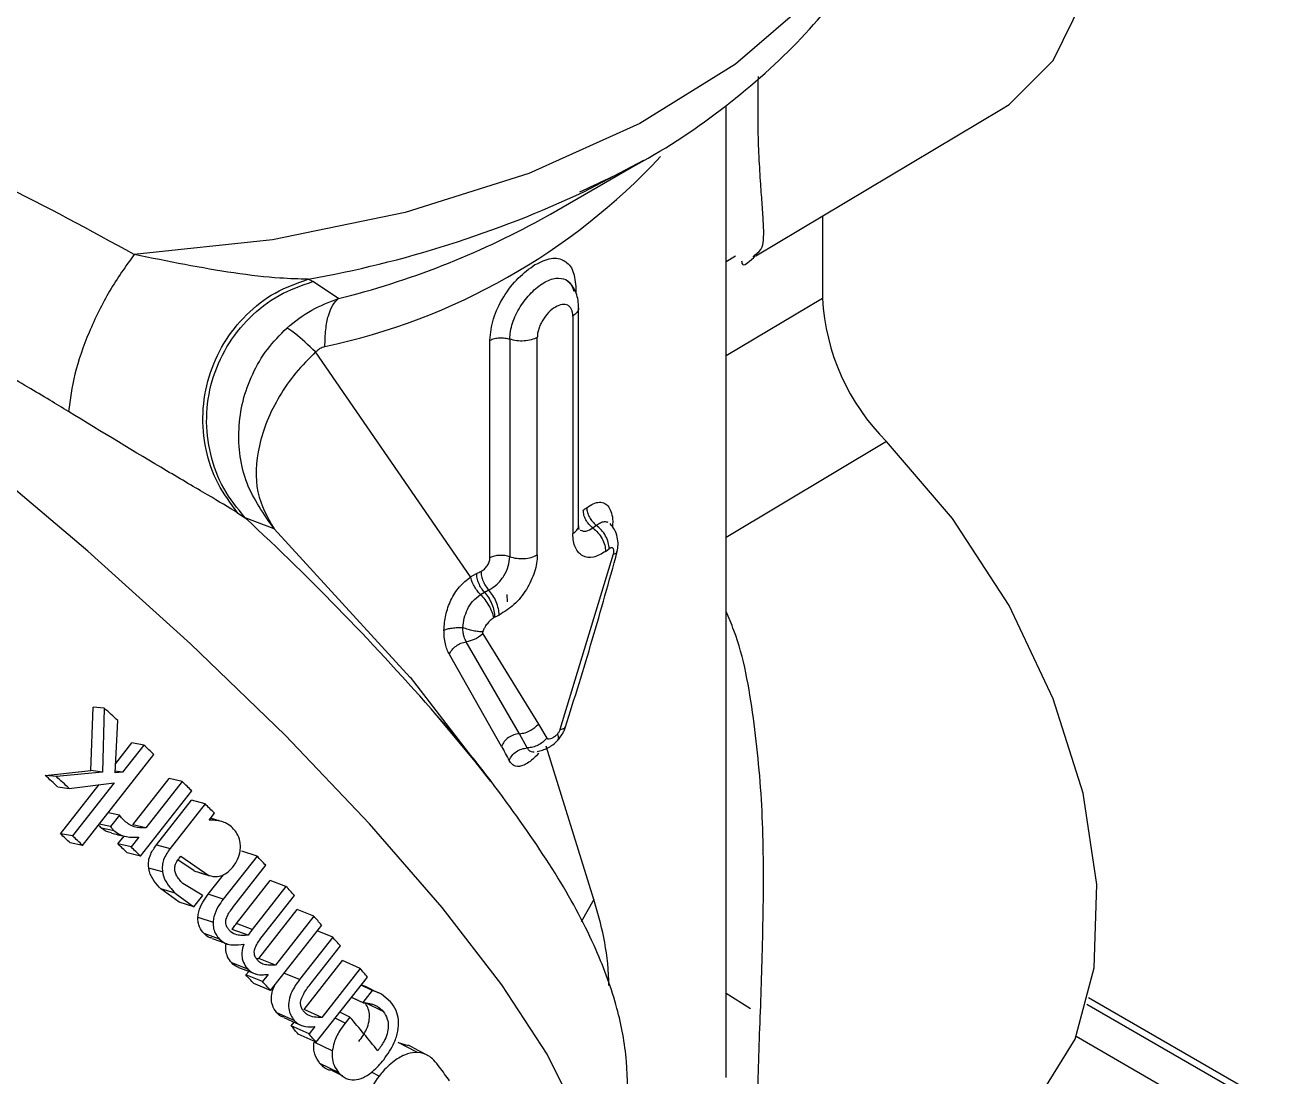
# Model space of a CAD drawing. Extents: x 75 to 2075, y 25 to 1460.
# Drawn here: x 1763.86 to 1795.23, y 644.8 to 671.29 of the extents above; entities that cross this region are included whole.
import ezdxf

# ---------------------------------------------------------------- set-up
doc = ezdxf.new("R2010")
doc.units = 0
doc.header["$LTSCALE"] = 5
doc.linetypes.add('SLD-KATı', pattern=[0])
doc.layers.get('0').update_dxf_attribs({"linetype": 'CONTINUOUS'})

msp = doc.modelspace()

# ---------------------------------------------------------------- linework, layer by layer
at = {"color": 7, "linetype": 'SLD-KATı'}
for p, q in [((1781.525, 666.308), (1781.525, 669.26)), ((1782.277, 665.471), (1788.46, 669.165)), ((1777.098, 666.52), (1779.451, 667.878)), ((1777.944, 667.088), (1779.451, 667.878)), ((1776.862, 666.386), (1777.098, 666.52)), ((1781.525, 644.771), (1781.525, 666.308)), ((1783.956, 666.474), (1783.956, 664.4)), ((1782.208, 665.442), (1782.259, 665.5)), ((1771.117, 664.825), (1770.996, 664.882)), ((1771.762, 664.393), (1771.117, 664.825)), ((1777.81, 658.687), (1777.81, 664.175)), ((1777.664, 663.951), (1777.664, 658.468)), ((1776.078, 663.371), (1776.078, 657.889)), ((1776.769, 657.934), (1776.769, 663.416)), ((1775.577, 657.864), (1775.577, 663.347)), ((1775.09, 657.383), (1771.186, 663.05)), ((1769.23, 658.99), (1769.409, 658.872)), ((1770.14, 658.596), (1769.409, 658.872)), ((1777.349, 653.543), (1778.689, 657.961)), ((1775.09, 657.383), (1775.242, 657.469)), ((1775.335, 656.94), (1775.436, 656.996)), ((1776.003, 656.941), (1776.009, 656.755)), ((1775.694, 656.367), (1775.667, 656.352)), ((1775.397, 655.947), (1776.797, 653.667)), ((1776.318, 653.428), (1774.98, 655.746)), ((1775.869, 653.111), (1774.554, 655.429)), ((1775.6, 652.228), (1773.575, 654.851)), ((1765.522, 652.505), (1765.584, 654.101)), ((1765.862, 654.071), (1765.584, 654.101)), ((1765.862, 654.071), (1765.818, 652.459)), ((1766.138, 652.444), (1766.2, 653.76)), ((1776.797, 653.667), (1777.012, 653.316)), ((1776.518, 653.071), (1776.318, 653.428)), ((1766.149, 652.678), (1766.556, 653.198)), ((1766.86, 653.145), (1766.321, 652.457)), ((1766.86, 653.145), (1766.556, 653.198)), ((1778.195, 649.253), (1776.992, 653.119)), ((1765.314, 650.617), (1767.11, 652.909)), ((1776.753, 652.968), (1776.751, 652.963)), ((1764.377, 652.379), (1765.522, 652.505)), ((1765.818, 652.459), (1764.656, 652.348)), ((1765.818, 652.459), (1765.522, 652.505)), ((1766.321, 652.457), (1766.138, 652.444)), ((1766.321, 652.457), (1766.14, 652.489)), ((1764.656, 652.348), (1764.377, 652.379)), ((1764.688, 652.092), (1764.976, 652.053)), ((1764.76, 650.907), (1765.732, 652.146)), ((1764.976, 652.053), (1766.115, 652.193)), ((1766.115, 652.193), (1765.064, 650.853)), ((1766.582, 651.132), (1767.497, 652.3)), ((1767.827, 652.222), (1766.911, 651.054)), ((1767.827, 652.222), (1767.497, 652.3)), ((1766.777, 650.342), (1768.067, 651.988)), ((1767.175, 650.628), (1768.057, 651.753)), ((1768.401, 651.661), (1767.519, 650.535)), ((1768.401, 651.661), (1768.057, 651.753)), ((1766.019, 651.089), (1765.73, 651.148)), ((1766.244, 651.377), (1765.956, 651.436)), ((1766.244, 651.377), (1766.019, 651.089)), ((1766.257, 651.365), (1766.244, 651.377)), ((1768.5, 651.254), (1768.636, 651.428)), ((1768.779, 651.227), (1768.534, 651.298)), ((1765.064, 650.853), (1764.76, 650.907)), ((1766.111, 650.985), (1765.793, 651.052)), ((1766.207, 650.654), (1766.361, 650.85)), ((1766.729, 650.821), (1766.537, 650.576)), ((1766.911, 651.054), (1766.582, 651.132)), ((1765.314, 650.617), (1765.003, 650.677)), ((1766.537, 650.576), (1766.207, 650.654)), ((1767.175, 650.628), (1767.519, 650.535)), ((1766.777, 650.342), (1766.442, 650.426)), ((1768.129, 649.973), (1767.719, 650.253)), ((1767.746, 650.292), (1767.788, 650.346)), ((1767.788, 650.346), (1768.495, 649.858)), ((1769.709, 650.344), (1768.859, 649.259)), ((1769.709, 650.344), (1769.33, 650.471)), ((1767.329, 649.948), (1766.981, 650.044)), ((1769.182, 649.163), (1769.929, 650.116)), ((1768.329, 649.363), (1767.842, 649.654)), ((1768.48, 649.387), (1768.864, 649.876)), ((1769.191, 648.644), (1770.041, 649.728)), ((1770.439, 649.581), (1769.589, 648.496)), ((1770.439, 649.581), (1770.041, 649.728)), ((1767.75, 649.186), (1767.289, 649.518)), ((1767.649, 649.411), (1767.289, 649.518)), ((1767.649, 649.411), (1768.12, 649.067)), ((1768.12, 649.067), (1768.342, 649.35)), ((1768.342, 649.35), (1768.329, 649.363)), ((1768.859, 649.259), (1768.48, 649.387)), ((1769.903, 648.403), (1770.65, 649.356)), ((1768.12, 649.067), (1767.75, 649.186)), ((1769.756, 647.767), (1770.72, 648.997)), ((1771.137, 648.83), (1770.72, 648.997)), ((1768.221, 648.808), (1768.603, 648.678)), ((1769.589, 648.496), (1769.191, 648.644)), ((1771.137, 648.83), (1770.173, 647.6)), ((1768.765, 648.255), (1768.376, 648.392)), ((1769.483, 648.352), (1769.085, 648.499)), ((1770.048, 646.963), (1771.338, 648.609)), ((1771.615, 648.302), (1771.226, 648.466)), ((1771.615, 648.302), (1770.778, 647.233)), ((1771.073, 647.145), (1771.809, 648.084)), ((1769.69, 647.764), (1769.756, 647.767)), ((1770.173, 647.6), (1769.756, 647.767)), ((1770.898, 646.483), (1771.862, 647.714)), ((1772.309, 647.512), (1771.862, 647.714)), ((1769.478, 647.498), (1769.071, 647.655)), ((1769.43, 647.351), (1769.501, 647.441)), ((1769.623, 647.393), (1769.659, 647.379)), ((1772.309, 647.512), (1771.345, 646.281)), ((1769.847, 647.184), (1769.43, 647.351)), ((1770.048, 646.963), (1769.626, 647.136)), ((1769.989, 647.365), (1769.847, 647.184)), ((1771.201, 645.653), (1772.491, 647.299)), ((1772.613, 646.961), (1772.33, 647.093)), ((1772.386, 646.647), (1772.089, 646.786)), ((1772.093, 646.791), (1772.376, 646.659)), ((1772.613, 646.961), (1772.376, 646.659)), ((1773.073, 646.677), (1772.844, 646.864)), ((1782.14, 646.494), (1781.525, 646.883)), ((1790.657, 646.779), (1897.517, 585.09)), ((1771.345, 646.281), (1770.898, 646.483)), ((1772.376, 646.659), (1772.386, 646.647)), ((1897.397, 584.962), (1790.613, 646.607)), ((1770.646, 646.206), (1770.208, 646.397)), ((1770.572, 646.067), (1770.644, 646.16)), ((1772.05, 646.291), (1771.794, 646.41)), ((1772.05, 646.291), (1771.932, 646.139)), ((1771.019, 645.865), (1770.572, 646.067)), ((1771.201, 645.653), (1770.749, 645.86)), ((1771.162, 646.048), (1771.019, 645.865)), ((1771.606, 645.437), (1771.146, 645.654)), ((1773.266, 645.652), (1773.518, 645.571)), ((1773.755, 645.399), (1773.266, 645.652)), ((1771.759, 644.897), (1771.291, 645.123))]:
    msp.add_line(p, q, dxfattribs=at)
at = {"color": 8, "linetype": 'SLD-KATı'}
for p, q in [((1781.525, 665.332), (1781.765, 665.475)), ((1777.743, 664.641), (1777.743, 664.538)), ((1783.956, 664.4), (1781.525, 662.948)), ((1785.568, 660.794), (1781.525, 658.378)), ((1773.567, 654.844), (1770.14, 658.596)), ((1778.195, 649.253), (1777.874, 648.689)), ((1770.778, 647.233), (1770.388, 647.397)), ((1772.886, 646.433), (1772.446, 646.645)), ((1771.932, 646.139), (1771.676, 646.259)), ((1896.812, 584.334), (1790.343, 645.796)), ((1772.784, 644.802), (1772.59, 644.901))]:
    msp.add_line(p, q, dxfattribs=at)
at = {"color": 7, "linetype": 'SLD-KATı', "flags": 128}
for points in [[(1788.46, 669.165), (1788.651, 669.288), (1789.766, 670.392), (1790.516, 671.936), (1790.866, 673.844), (1790.798, 676.02), (1790.316, 678.358), (1789.443, 680.741), (1788.222, 683.053), (1786.92, 684.921)], [(1788.46, 643.503), (1789.443, 644.321), (1790.316, 645.731), (1790.798, 647.53), (1790.866, 649.631), (1790.516, 651.929), (1789.766, 654.31), (1788.651, 656.658), (1787.229, 658.855), (1785.568, 660.794)], [(1775.6, 652.228), (1775.204, 652.731), (1774.238, 653.891)], [(1768.577, 648.27), (1768.775, 648.199), (1768.973, 648.127)], [(1769.245, 647.542), (1769.452, 647.461), (1769.619, 647.395)], [(1770.383, 646.275), (1770.606, 646.177), (1770.828, 646.078)], [(1774.012, 645.323), (1773.767, 645.451), (1773.522, 645.579)], [(1771.601, 644.944), (1771.839, 644.827), (1771.861, 644.816)]]:
    msp.add_lwpolyline(points, dxfattribs=at)
at = {"color": 8, "linetype": 'SLD-KATı', "flags": 128}
for points in [[(1786.525, 678.224), (1786.517, 677.881), (1786.139, 675.845), (1785.202, 673.871), (1783.731, 672.008), (1781.764, 670.305), (1779.351, 668.804), (1776.554, 667.546), (1773.445, 666.561), (1770.103, 665.875), (1766.615, 665.506)], [(1777.868, 641.122), (1778.104, 641.591), (1778.142, 642.569), (1777.777, 643.83), (1777.017, 645.351), (1775.876, 647.103), (1774.376, 649.052), (1772.546, 651.161), (1770.419, 653.389), (1768.038, 655.695), (1765.448, 658.033), (1762.697, 660.36), (1759.839, 662.631), (1756.928, 664.802), (1754.019, 666.833), (1751.169, 668.684)]]:
    msp.add_lwpolyline(points, dxfattribs=at)
at = {"color": 8, "linetype": 'SLD-KATı'}
for centre, radius, start, end in [((1768.027, 679.037), 16.211, 282.0767, 316.9656), ((1766.103, 692.341), 27.892, 280.1045, 295.1212), ((1766.602, 685.12), 21.359, 283.9792, 298.7089), ((1725.286, 611.261), 64.912, 41.05196, 47.17773)]:
    msp.add_arc(centre, radius, start, end, dxfattribs=at)
at = {"color": 7, "linetype": 'SLD-KATı'}
for centre, radius, start, end in [((1789.42, 664.68), 5.472, 182.9331, 225.2544), ((1770.073, 669.615), 13.156, 306.6494, 307.1186), ((1770.175, 669.359), 13.391, 306.6494, 307.1186), ((1770.31, 669.019), 13.704, 306.6494, 307.1186), ((1767.332, 674.206), 18.512, 295.295, 295.6686), ((1767.384, 674.033), 18.843, 295.295, 295.6686), ((1767.455, 673.802), 19.284, 295.295, 295.6686), ((1695.827, 577.644), 103.664, 47.24476, 47.49896), ((1699.735, 581.835), 97.933, 46.53052, 46.73144), ((1696.382, 578.342), 100.522, 47.19475, 47.43597), ((1694.824, 576.31), 103.239, 47.19475, 47.43597), ((1704.225, 586.522), 91.442, 45.71975, 45.93006), ((1707.155, 589.509), 87.258, 45.20298, 45.41997), ((1699.402, 581.473), 95.356, 46.53052, 46.73144), ((1697.939, 579.543), 97.933, 46.53052, 46.73144), ((1704.28, 586.682), 89.036, 45.71975, 45.93006), ((1702.935, 584.875), 91.442, 45.71975, 45.93006), ((1714.537, 596.807), 76.877, 43.90186, 44.13796), ((1719.086, 601.142), 70.594, 43.07773, 43.32764), ((1723.718, 605.427), 64.283, 42.20222, 42.46824), ((1727.048, 608.426), 59.802, 41.54072, 41.81987), ((1732.102, 612.844), 53.089, 40.4665, 40.7687), ((1723.26, 605.09), 62.591, 42.20222, 42.46824), ((1722.428, 603.781), 64.283, 42.20222, 42.46824), ((1736.339, 616.145), 46.733, 38.8172, 40.1692), ((1731.423, 612.312), 51.691, 40.4665, 40.7687), ((1730.812, 611.198), 53.089, 40.4665, 40.7687), ((1748.548, 625.96), 32.048, 35.7393, 36.5096)]:
    msp.add_arc(centre, radius, start, end, dxfattribs=at)
for points, knots in [([(1777.843, 667.083), (1778.323, 667.304), (1779.669, 667.926), (1781.561, 669.216), (1783.476, 670.912), (1784.971, 672.817), (1785.978, 674.862), (1786.489, 676.67), (1786.473, 677.769), (1786.468, 678.151)], [0, 0, 0, 0, 0.093142, 0.26134, 0.42996, 0.596992, 0.759761, 0.916499, 1, 1, 1, 1]), ([(1766.615, 665.506), (1765.512, 666.109), (1763.302, 667.316), (1759.649, 668.91), (1755.929, 670.439), (1753.642, 671.454), (1752.455, 671.981)], [0, 0, 0, 0, 0.252654, 0.506421, 0.743877, 1, 1, 1, 1]), ([(1764.962, 661.545), (1764.804, 661.642), (1764.467, 661.849), (1763.919, 662.176), (1763.133, 662.634), (1762.408, 663.042), (1761.853, 663.345), (1761.417, 663.581), (1760.768, 663.928), (1759.851, 664.407), (1758.952, 664.865), (1757.141, 665.776), (1754.487, 667.076), (1752.273, 668.19), (1751.219, 668.721)], [0, 0, 0, 0, 0.0366, 0.078235, 0.124944, 0.213249, 0.238042, 0.245566, 0.307802, 0.377871, 0.44136, 0.498195, 0.761296, 1, 1, 1, 1]), ([(1766.615, 665.506), (1766.402, 665.209), (1765.977, 664.614), (1765.457, 663.545), (1765.081, 662.468), (1765.002, 661.853), (1764.962, 661.545)], [0, 0, 0, 0, 0.250011, 0.499979, 0.750051, 1, 1, 1, 1]), ([(1770.996, 664.882), (1770.768, 664.888), (1770.232, 664.901), (1768.762, 665.067), (1767.468, 665.332), (1766.615, 665.506)], [0, 0, 0, 0, 0.200841, 0.473076, 1, 1, 1, 1]), ([(1775.577, 663.347), (1775.595, 663.525), (1775.631, 663.881), (1775.903, 664.444), (1776.282, 664.941), (1776.568, 665.146), (1776.711, 665.249)], [0, 0, 0, 0, 0.252784, 0.503901, 0.752739, 1, 1, 1, 1]), ([(1776.711, 665.249), (1776.85, 665.315), (1777.131, 665.448), (1777.468, 665.378), (1777.699, 665.115), (1777.728, 664.799), (1777.743, 664.641)], [0, 0, 0, 0, 0.247525, 0.49664, 0.748041, 1, 1, 1, 1]), ([(1781.913, 665.349), (1781.919, 665.305), (1781.94, 665.17), (1782.13, 665.344), (1782.26, 665.462)], [0, 0, 0, 0, 0.321473, 1, 1, 1, 1]), ([(1769.23, 658.99), (1769.049, 659.23), (1768.686, 659.709), (1768.39, 660.586), (1768.312, 661.51), (1768.465, 662.431), (1768.842, 663.286), (1769.421, 664.007), (1770.146, 664.58), (1770.713, 664.781), (1770.996, 664.882)], [0, 0, 0, 0, 0.124907, 0.249749, 0.374853, 0.500135, 0.625021, 0.749977, 0.875055, 1, 1, 1, 1]), ([(1769.409, 658.872), (1769.216, 659.11), (1768.829, 659.586), (1768.509, 660.467), (1768.399, 661.396), (1768.542, 662.33), (1768.919, 663.198), (1769.499, 663.939), (1770.244, 664.52), (1770.826, 664.723), (1771.117, 664.825)], [0, 0, 0, 0, 0.12494, 0.25002, 0.37497, 0.499847, 0.625143, 0.750255, 0.875095, 1, 1, 1, 1]), ([(1777.489, 664.872), (1777.556, 664.82), (1777.644, 664.753), (1777.678, 664.617), (1777.686, 664.584)], [0, 0, 0, 0, 0.757875, 1, 1, 1, 1]), ([(1777.81, 664.16), (1777.807, 664.223), (1777.803, 664.353), (1777.752, 664.534), (1777.67, 664.701), (1777.589, 664.788), (1777.549, 664.831)], [0, 0, 0, 0, 0.23687, 0.484436, 0.738907, 1, 1, 1, 1]), ([(1770.458, 663.652), (1770.661, 663.814), (1771.056, 664.13), (1771.531, 664.307), (1771.762, 664.393)], [0, 0, 0, 0, 0.5135773, 1, 1, 1, 1]), ([(1777.664, 663.951), (1777.662, 663.983), (1777.659, 664.047), (1777.632, 664.125), (1777.592, 664.187), (1777.519, 664.242), (1777.397, 664.258), (1777.225, 664.192), (1777.05, 664.051), (1776.923, 663.886), (1776.845, 663.741), (1776.802, 663.629), (1776.774, 663.518), (1776.771, 663.45), (1776.769, 663.416)], [0, 0, 0, 0, 0.061698, 0.123524, 0.185499, 0.247904, 0.373269, 0.499984, 0.626521, 0.752068, 0.814625, 0.876617, 0.938253, 1, 1, 1, 1]), ([(1770.14, 658.596), (1769.879, 658.963), (1769.354, 659.705), (1769.202, 660.887), (1769.335, 661.82), (1769.582, 662.5), (1769.949, 663.133), (1770.288, 663.479), (1770.458, 663.652)], [0, 0, 0, 0, 0.242541, 0.489292, 0.615472, 0.743109, 0.87154, 1, 1, 1, 1]), ([(1771.186, 663.05), (1771, 663.223), (1770.668, 663.531), (1770.522, 663.615), (1770.458, 663.652)], [0, 0, 0, 0, 0.559445, 1, 1, 1, 1]), ([(1771.419, 663.184), (1771.375, 663.17), (1771.29, 663.142), (1771.221, 663.081), (1771.186, 663.05)], [0, 0, 0, 0, 0.507138, 1, 1, 1, 1]), ([(1771.186, 663.05), (1771.015, 662.879), (1770.671, 662.536), (1770.261, 661.939), (1769.945, 661.315), (1769.688, 660.486), (1769.636, 659.472), (1769.973, 658.886), (1770.14, 658.596)], [0, 0, 0, 0, 0.128443, 0.256864, 0.384498, 0.510679, 0.757441, 1, 1, 1, 1]), ([(1769.23, 658.99), (1768.988, 659.136), (1768.485, 659.438), (1767.054, 660.273), (1765.807, 661.031), (1764.962, 661.545)], [0, 0, 0, 0, 0.229609, 0.477844, 1, 1, 1, 1]), ([(1777.824, 658.578), (1777.823, 658.576), (1777.82, 658.572), (1777.814, 658.637), (1777.81, 658.678)], [0, 0, 0, 0, 0.384927, 1, 1, 1, 1]), ([(1778.784, 658.017), (1778.793, 658.074), (1778.812, 658.193), (1778.789, 658.393), (1778.725, 658.583), (1778.644, 658.676), (1778.604, 658.724)], [0, 0, 0, 0, 0.223945, 0.469126, 0.730267, 1, 1, 1, 1]), ([(1778.491, 658.024), (1778.387, 657.963), (1778.179, 657.841), (1777.901, 657.885), (1777.742, 658.062), (1777.673, 658.274), (1777.667, 658.404), (1777.664, 658.468)], [0, 0, 0, 0, 0.253389, 0.504637, 0.75273, 0.876369, 1, 1, 1, 1]), ([(1778.689, 657.961), (1778.692, 657.976), (1778.699, 658.005), (1778.7, 658.045), (1778.694, 658.078), (1778.681, 658.102), (1778.662, 658.115), (1778.637, 658.118), (1778.61, 658.111), (1778.59, 658.098), (1778.581, 658.092)], [0, 0, 0, 0, 0.123541, 0.247418, 0.370622, 0.494291, 0.61844, 0.744717, 0.871871, 1, 1, 1, 1]), ([(1775.351, 657.52), (1775.38, 657.538), (1775.438, 657.572), (1775.5, 657.647), (1775.539, 657.712), (1775.561, 657.764), (1775.574, 657.816), (1775.576, 657.848), (1775.577, 657.864)], [0, 0, 0, 0, 0.2486612, 0.4951731, 0.624069, 0.7475196, 0.8710047, 1, 1, 1, 1]), ([(1775.547, 657.049), (1775.618, 657.093), (1775.76, 657.179), (1775.935, 657.401), (1776.055, 657.653), (1776.07, 657.811), (1776.078, 657.889)], [0, 0, 0, 0, 0.253721, 0.505276, 0.753766, 1, 1, 1, 1]), ([(1776.769, 657.934), (1776.765, 657.865), (1776.758, 657.728), (1776.684, 657.43), (1776.51, 657.054), (1776.192, 656.654), (1775.936, 656.499), (1775.808, 656.421)], [0, 0, 0, 0, 0.123552, 0.247111, 0.495279, 0.746565, 1, 1, 1, 1]), ([(1777.479, 653.599), (1777.708, 654.33), (1778.165, 655.792), (1778.578, 657.275), (1778.784, 658.017)], [0, 0, 0, 0, 0.499978, 1, 1, 1, 1]), ([(1774.419, 656.043), (1774.429, 656.169), (1774.449, 656.427), (1774.584, 656.803), (1774.794, 657.144), (1774.991, 657.304), (1775.09, 657.383)], [0, 0, 0, 0, 0.2418392, 0.4915036, 0.7463391, 1, 1, 1, 1]), ([(1775.335, 656.94), (1775.306, 656.972), (1775.249, 657.036), (1775.174, 657.154), (1775.116, 657.276), (1775.098, 657.347), (1775.09, 657.383)], [0, 0, 0, 0, 0.250075, 0.5, 0.749925, 1, 1, 1, 1]), ([(1774.894, 656.102), (1774.902, 656.183), (1774.919, 656.34), (1775.007, 656.568), (1775.138, 656.785), (1775.267, 656.886), (1775.335, 656.94)], [0, 0, 0, 0, 0.250432, 0.47919, 0.724155, 1, 1, 1, 1]), ([(1775.335, 656.94), (1775.374, 656.898), (1775.452, 656.813), (1775.553, 656.656), (1775.631, 656.495), (1775.655, 656.399), (1775.667, 656.352)], [0, 0, 0, 0, 0.250212, 0.500058, 0.750026, 1, 1, 1, 1]), ([(1775.667, 656.352), (1775.638, 656.33), (1775.579, 656.287), (1775.502, 656.195), (1775.435, 656.097), (1775.407, 656.028), (1775.393, 655.995)], [0, 0, 0, 0, 0.242837, 0.503126, 0.762319, 1, 1, 1, 1]), ([(1774.419, 656.043), (1774.447, 656.053), (1774.502, 656.074), (1774.623, 656.095), (1774.758, 656.106), (1774.848, 656.103), (1774.894, 656.101)], [0, 0, 0, 0, 0.250155, 0.5003, 0.749797, 1, 1, 1, 1]), ([(1774.554, 655.429), (1774.535, 655.468), (1774.495, 655.545), (1774.451, 655.693), (1774.422, 655.859), (1774.42, 655.981), (1774.419, 656.043)], [0, 0, 0, 0, 0.244258, 0.492024, 0.743666, 1, 1, 1, 1]), ([(1775.393, 655.995), (1775.357, 655.996), (1775.285, 655.998), (1775.158, 656.02), (1775.024, 656.053), (1774.937, 656.085), (1774.894, 656.102)], [0, 0, 0, 0, 0.249887, 0.5, 0.750113, 1, 1, 1, 1]), ([(1774.98, 655.746), (1774.961, 655.786), (1774.929, 655.85), (1774.9, 655.975), (1774.896, 656.057), (1774.894, 656.102)], [0, 0, 0, 0, 0.412545, 0.679302, 1, 1, 1, 1]), ([(1775.397, 655.947), (1775.326, 655.891), (1775.199, 655.792), (1775.047, 655.76), (1774.98, 655.746)], [0, 0, 0, 0, 0.559196, 1, 1, 1, 1]), ([(1775.393, 655.995), (1775.392, 655.991), (1775.389, 655.982), (1775.389, 655.964), (1775.393, 655.954), (1775.397, 655.947)], [0, 0, 0, 0, 0.237466, 0.47525, 1, 1, 1, 1]), ([(1774.554, 655.429), (1774.574, 655.468), (1774.613, 655.545), (1774.718, 655.644), (1774.845, 655.717), (1774.935, 655.737), (1774.98, 655.746)], [0, 0, 0, 0, 0.250251, 0.500072, 0.750035, 1, 1, 1, 1]), ([(1777.846, 641.104), (1777.857, 641.114), (1778.238, 641.482), (1778.681, 642.461), (1779.051, 643.853), (1779.051, 645.237), (1778.788, 646.611), (1778.231, 648.12), (1777.334, 649.803), (1776, 651.734), (1774.92, 653.14), (1774.202, 653.932), (1774.156, 653.983)], [0, 0, 0, 0, 0.002656, 0.098426, 0.189518, 0.282057, 0.383831, 0.505527, 0.660874, 0.821041, 0.988563, 1, 1, 1, 1]), ([(1776.318, 653.428), (1776.368, 653.435), (1776.466, 653.449), (1776.639, 653.523), (1776.737, 653.613), (1776.797, 653.667)], [0, 0, 0, 0, 0.2804376, 0.5611906, 1, 1, 1, 1]), ([(1776.318, 653.428), (1776.271, 653.421), (1776.175, 653.407), (1776.04, 653.335), (1775.929, 653.234), (1775.889, 653.152), (1775.869, 653.111)], [0, 0, 0, 0, 0.249965, 0.499893, 0.749689, 1, 1, 1, 1]), ([(1777.012, 653.316), (1777.014, 653.313), (1777.019, 653.307), (1777.037, 653.3), (1777.074, 653.3), (1777.133, 653.316), (1777.206, 653.355), (1777.253, 653.4), (1777.276, 653.421)], [0, 0, 0, 0, 0.044763, 0.098472, 0.239546, 0.480618, 0.743468, 1, 1, 1, 1]), ([(1777.276, 653.421), (1777.291, 653.44), (1777.322, 653.476), (1777.34, 653.521), (1777.349, 653.543)], [0, 0, 0, 0, 0.506531, 1, 1, 1, 1]), ([(1777.279, 653.257), (1777.32, 653.308), (1777.383, 653.383), (1777.445, 653.505), (1777.468, 653.567), (1777.479, 653.599)], [0, 0, 0, 0, 0.494306, 0.746001, 1, 1, 1, 1]), ([(1778.806, 631.338), (1778.461, 631.482), (1777.499, 631.882), (1775.648, 632.686), (1773.192, 633.79), (1770.44, 635.065), (1767.441, 636.491), (1764.245, 638.043), (1760.904, 639.7), (1757.466, 641.436), (1753.982, 643.227), (1750.502, 645.047), (1747.076, 646.87), (1743.751, 648.67), (1740.581, 650.42), (1737.966, 651.89), (1736.475, 652.747), (1735.904, 653.076)], [0, 0, 0, 0, 0.03721, 0.103752, 0.171874, 0.241416, 0.311853, 0.382864, 0.454244, 0.525859, 0.59761, 0.669423, 0.741226, 0.812941, 0.884493, 0.955785, 1, 1, 1, 1]), ([(1776.068, 652.756), (1776.036, 652.815), (1775.972, 652.934), (1775.906, 653.051), (1775.874, 653.11)], [0, 0, 0, 0, 0.500241, 1, 1, 1, 1]), ([(1776.063, 652.756), (1776.083, 652.798), (1776.124, 652.88), (1776.237, 652.982), (1776.373, 653.053), (1776.47, 653.065), (1776.518, 653.071)], [0, 0, 0, 0, 0.250301, 0.500087, 0.750044, 1, 1, 1, 1]), ([(1777.012, 653.316), (1776.979, 653.282), (1776.913, 653.215), (1776.789, 653.139), (1776.655, 653.086), (1776.564, 653.076), (1776.518, 653.071)], [0, 0, 0, 0, 0.24999, 0.499977, 0.749918, 1, 1, 1, 1]), ([(1776.77, 652.981), (1776.814, 652.992), (1776.902, 653.013), (1777.037, 653.072), (1777.167, 653.151), (1777.241, 653.221), (1777.279, 653.257)], [0, 0, 0, 0, 0.2410776, 0.4808672, 0.7343803, 1, 1, 1, 1]), ([(1766.38, 651.226), (1766.366, 651.239), (1766.337, 651.268), (1766.293, 651.311), (1766.269, 651.347), (1766.257, 651.365)], [0, 0, 0, 0, 0.319544, 0.65772, 1, 1, 1, 1]), ([(1766.911, 651.054), (1766.811, 651.056), (1766.665, 651.058), (1766.488, 651.136), (1766.416, 651.195), (1766.38, 651.226)], [0, 0, 0, 0, 0.524931, 0.757629, 1, 1, 1, 1]), ([(1768.779, 651.227), (1768.752, 651.233), (1768.698, 651.245), (1768.604, 651.248), (1768.538, 651.252), (1768.5, 651.254)], [0, 0, 0, 0, 0.29475, 0.589196, 1, 1, 1, 1]), ([(1768.823, 651.215), (1768.765, 651.232), (1768.669, 651.26), (1768.573, 651.288), (1768.535, 651.299)], [0, 0, 0, 0, 0.60184, 1, 1, 1, 1]), ([(1769.119, 651.028), (1769.082, 651.064), (1769.02, 651.125), (1768.904, 651.192), (1768.825, 651.214), (1768.779, 651.227)], [0, 0, 0, 0, 0.381618, 0.636349, 1, 1, 1, 1]), ([(1765.793, 651.052), (1765.781, 651.064), (1765.758, 651.086), (1765.733, 651.113), (1765.722, 651.129), (1765.718, 651.133)], [0, 0, 0, 0, 0.477379, 0.850394, 1, 1, 1, 1]), ([(1766.044, 650.933), (1766.001, 650.94), (1765.909, 650.957), (1765.834, 651.019), (1765.793, 651.052)], [0, 0, 0, 0, 0.459644, 1, 1, 1, 1]), ([(1766.019, 651.089), (1766.029, 651.074), (1766.048, 651.048), (1766.08, 651.015), (1766.101, 650.995), (1766.111, 650.985)], [0, 0, 0, 0, 0.379473, 0.689286, 1, 1, 1, 1]), ([(1766.041, 650.922), (1766.096, 650.91), (1766.205, 650.885), (1766.315, 650.861), (1766.37, 650.848)], [0, 0, 0, 0, 0.5, 1, 1, 1, 1]), ([(1766.111, 650.985), (1766.167, 650.944), (1766.303, 650.845), (1766.525, 650.819), (1766.675, 650.821), (1766.729, 650.821)], [0, 0, 0, 0, 0.308072, 0.750894, 1, 1, 1, 1]), ([(1769.294, 650.589), (1769.291, 650.633), (1769.283, 650.751), (1769.223, 650.907), (1769.149, 650.993), (1769.119, 651.028)], [0, 0, 0, 0, 0.261468, 0.700737, 1, 1, 1, 1]), ([(1766.981, 650.044), (1766.977, 650.104), (1766.969, 650.223), (1767.036, 650.431), (1767.122, 650.554), (1767.175, 650.628)], [0, 0, 0, 0, 0.282925, 0.565341, 1, 1, 1, 1]), ([(1767.519, 650.535), (1767.457, 650.446), (1767.367, 650.315), (1767.316, 650.103), (1767.324, 650.001), (1767.329, 649.948)], [0, 0, 0, 0, 0.513589, 0.746672, 1, 1, 1, 1]), ([(1769.117, 650.091), (1769.144, 650.13), (1769.216, 650.231), (1769.281, 650.405), (1769.291, 650.536), (1769.294, 650.589)], [0, 0, 0, 0, 0.264133, 0.703978, 1, 1, 1, 1]), ([(1767.645, 649.95), (1767.641, 649.982), (1767.632, 650.047), (1767.659, 650.16), (1767.705, 650.239), (1767.74, 650.284), (1767.746, 650.292)], [0, 0, 0, 0, 0.267273, 0.534224, 0.911342, 1, 1, 1, 1]), ([(1767.289, 649.518), (1767.23, 649.58), (1767.112, 649.705), (1767.009, 649.892), (1766.986, 650.015), (1766.981, 650.044)], [0, 0, 0, 0, 0.4293607, 0.8636239, 1, 1, 1, 1]), ([(1767.329, 649.948), (1767.342, 649.892), (1767.375, 649.748), (1767.497, 649.571), (1767.601, 649.461), (1767.649, 649.411)], [0, 0, 0, 0, 0.2539601, 0.661695, 1, 1, 1, 1]), ([(1767.842, 649.654), (1767.81, 649.69), (1767.754, 649.749), (1767.681, 649.844), (1767.657, 649.914), (1767.645, 649.95)], [0, 0, 0, 0, 0.411568, 0.699698, 1, 1, 1, 1]), ([(1768.119, 649.976), (1768.181, 649.957), (1768.306, 649.918), (1768.432, 649.878), (1768.494, 649.859)], [0, 0, 0, 0, 0.5, 1, 1, 1, 1]), ([(1768.273, 649.928), (1768.288, 649.923), (1768.366, 649.899), (1768.443, 649.875), (1768.506, 649.855)], [0, 0, 0, 0, 0.195725, 1, 1, 1, 1]), ([(1768.495, 649.858), (1768.567, 649.841), (1768.691, 649.812), (1768.876, 649.87), (1769.012, 649.968), (1769.085, 650.053), (1769.117, 650.091)], [0, 0, 0, 0, 0.3262919, 0.5659745, 0.8046556, 1, 1, 1, 1]), ([(1768.221, 648.808), (1768.227, 648.854), (1768.244, 648.986), (1768.334, 649.189), (1768.433, 649.322), (1768.48, 649.387)], [0, 0, 0, 0, 0.214713, 0.6218234, 1, 1, 1, 1]), ([(1768.859, 649.259), (1768.816, 649.2), (1768.717, 649.067), (1768.625, 648.864), (1768.608, 648.724), (1768.603, 648.678)], [0, 0, 0, 0, 0.3461138, 0.7832757, 1, 1, 1, 1]), ([(1768.936, 648.764), (1768.951, 648.804), (1768.982, 648.886), (1769.072, 649.015), (1769.14, 649.106), (1769.182, 649.163)], [0, 0, 0, 0, 0.266283, 0.546015, 1, 1, 1, 1]), ([(1768.376, 648.392), (1768.333, 648.445), (1768.267, 648.526), (1768.22, 648.676), (1768.221, 648.763), (1768.221, 648.808)], [0, 0, 0, 0, 0.468953, 0.724369, 1, 1, 1, 1]), ([(1768.603, 648.678), (1768.604, 648.622), (1768.606, 648.512), (1768.67, 648.367), (1768.733, 648.293), (1768.765, 648.255)], [0, 0, 0, 0, 0.328909, 0.657831, 1, 1, 1, 1]), ([(1769.026, 648.46), (1769.007, 648.481), (1768.968, 648.525), (1768.929, 648.603), (1768.919, 648.688), (1768.93, 648.739), (1768.936, 648.764)], [0, 0, 0, 0, 0.28188, 0.565847, 0.791615, 1, 1, 1, 1]), ([(1769.085, 648.499), (1769.096, 648.515), (1769.119, 648.548), (1769.154, 648.596), (1769.179, 648.628), (1769.191, 648.644)], [0, 0, 0, 0, 0.328822, 0.66427, 1, 1, 1, 1]), ([(1768.579, 648.279), (1768.562, 648.281), (1768.483, 648.29), (1768.422, 648.348), (1768.376, 648.392)], [0, 0, 0, 0, 0.225793, 1, 1, 1, 1]), ([(1769.483, 648.352), (1769.433, 648.348), (1769.338, 648.342), (1769.191, 648.361), (1769.085, 648.403), (1769.035, 648.451), (1769.026, 648.46)], [0, 0, 0, 0, 0.306953, 0.580757, 0.926953, 1, 1, 1, 1]), ([(1769.589, 648.496), (1769.577, 648.481), (1769.553, 648.45), (1769.518, 648.401), (1769.495, 648.368), (1769.483, 648.352)], [0, 0, 0, 0, 0.3288111, 0.6643053, 1, 1, 1, 1]), ([(1769.655, 648.005), (1769.67, 648.045), (1769.702, 648.126), (1769.792, 648.256), (1769.861, 648.347), (1769.903, 648.403)], [0, 0, 0, 0, 0.266283, 0.546015, 1, 1, 1, 1]), ([(1768.765, 648.255), (1768.813, 648.213), (1768.911, 648.131), (1769.127, 648.095), (1769.283, 648.117), (1769.376, 648.13)], [0, 0, 0, 0, 0.287336, 0.574294, 1, 1, 1, 1]), ([(1769.071, 647.655), (1769.033, 647.704), (1768.965, 647.791), (1768.92, 647.963), (1768.921, 648.085), (1768.938, 648.145), (1768.939, 648.148)], [0, 0, 0, 0, 0.37458, 0.678651, 0.984721, 1, 1, 1, 1]), ([(1769.376, 648.13), (1769.355, 648.059), (1769.316, 647.933), (1769.334, 647.738), (1769.395, 647.597), (1769.456, 647.524), (1769.478, 647.498)], [0, 0, 0, 0, 0.298936, 0.532818, 0.826804, 1, 1, 1, 1]), ([(1769.738, 647.704), (1769.719, 647.725), (1769.682, 647.768), (1769.646, 647.845), (1769.637, 647.929), (1769.649, 647.981), (1769.655, 648.005)], [0, 0, 0, 0, 0.28188, 0.565847, 0.791615, 1, 1, 1, 1]), ([(1770.173, 647.6), (1770.123, 647.597), (1770.028, 647.591), (1769.89, 647.61), (1769.792, 647.651), (1769.748, 647.693), (1769.738, 647.704)], [0, 0, 0, 0, 0.317384, 0.6112286, 0.9075497, 1, 1, 1, 1]), ([(1769.247, 647.548), (1769.235, 647.55), (1769.166, 647.56), (1769.114, 647.612), (1769.071, 647.655)], [0, 0, 0, 0, 0.17815, 1, 1, 1, 1]), ([(1769.478, 647.498), (1769.524, 647.458), (1769.624, 647.371), (1769.811, 647.348), (1769.936, 647.36), (1769.989, 647.365)], [0, 0, 0, 0, 0.32106, 0.713644, 1, 1, 1, 1]), ([(1770.208, 646.397), (1770.164, 646.459), (1770.089, 646.563), (1770.066, 646.771), (1770.09, 646.954), (1770.143, 647.064), (1770.168, 647.116)], [0, 0, 0, 0, 0.337633, 0.566278, 0.794553, 1, 1, 1, 1]), ([(1770.778, 647.233), (1770.707, 647.134), (1770.594, 646.976), (1770.508, 646.715), (1770.499, 646.507), (1770.551, 646.33), (1770.615, 646.247), (1770.646, 646.206)], [0, 0, 0, 0, 0.304592, 0.48682, 0.670173, 0.835235, 1, 1, 1, 1]), ([(1770.822, 646.736), (1770.841, 646.784), (1770.882, 646.884), (1770.976, 647.016), (1771.041, 647.102), (1771.073, 647.145)], [0, 0, 0, 0, 0.321445, 0.6593135, 1, 1, 1, 1]), ([(1772.768, 646.901), (1772.692, 646.937), (1772.549, 647.004), (1772.405, 647.072), (1772.338, 647.104)], [0, 0, 0, 0, 0.530907, 1, 1, 1, 1]), ([(1772.844, 646.864), (1772.822, 646.875), (1772.779, 646.898), (1772.701, 646.928), (1772.645, 646.949), (1772.613, 646.961)], [0, 0, 0, 0, 0.293224, 0.586331, 1, 1, 1, 1]), ([(1770.902, 646.412), (1770.884, 646.435), (1770.846, 646.481), (1770.81, 646.566), (1770.803, 646.656), (1770.816, 646.711), (1770.822, 646.736)], [0, 0, 0, 0, 0.285686, 0.573398, 0.811101, 1, 1, 1, 1]), ([(1772.276, 645.675), (1772.347, 645.776), (1772.459, 645.932), (1772.54, 646.184), (1772.549, 646.374), (1772.505, 646.538), (1772.448, 646.617), (1772.419, 646.658)], [0, 0, 0, 0, 0.312351, 0.486873, 0.66194, 0.829168, 1, 1, 1, 1]), ([(1772.386, 646.647), (1772.413, 646.647), (1772.467, 646.646), (1772.544, 646.632), (1772.594, 646.62), (1772.619, 646.613)], [0, 0, 0, 0, 0.3366606, 0.6676648, 1, 1, 1, 1]), ([(1772.619, 646.613), (1772.646, 646.603), (1772.699, 646.583), (1772.792, 646.529), (1772.849, 646.471), (1772.886, 646.433)], [0, 0, 0, 0, 0.261651, 0.523127, 1, 1, 1, 1]), ([(1772.886, 646.433), (1772.927, 646.373), (1772.997, 646.271), (1773.024, 646.064), (1772.993, 645.867), (1772.902, 645.648), (1772.807, 645.517), (1772.751, 645.44)], [0, 0, 0, 0, 0.242517, 0.41692, 0.591723, 0.759047, 1, 1, 1, 1]), ([(1772.9, 645.215), (1772.999, 645.355), (1773.157, 645.578), (1773.271, 645.94), (1773.283, 646.221), (1773.217, 646.477), (1773.124, 646.607), (1773.073, 646.677)], [0, 0, 0, 0, 0.289464, 0.461174, 0.633218, 0.801389, 1, 1, 1, 1]), ([(1770.388, 646.289), (1770.359, 646.295), (1770.289, 646.31), (1770.238, 646.365), (1770.208, 646.397)], [0, 0, 0, 0, 0.417115, 1, 1, 1, 1]), ([(1770.646, 646.206), (1770.679, 646.174), (1770.761, 646.094), (1770.941, 646.039), (1771.085, 646.045), (1771.162, 646.048)], [0, 0, 0, 0, 0.240411, 0.596052, 1, 1, 1, 1]), ([(1771.345, 646.281), (1771.281, 646.281), (1771.154, 646.281), (1770.998, 646.322), (1770.927, 646.389), (1770.902, 646.412)], [0, 0, 0, 0, 0.395411, 0.792678, 1, 1, 1, 1]), ([(1771.932, 646.139), (1771.885, 646.077), (1771.772, 645.926), (1771.649, 645.682), (1771.618, 645.505), (1771.606, 645.437)], [0, 0, 0, 0, 0.299834, 0.732182, 1, 1, 1, 1]), ([(1771.291, 645.123), (1771.243, 645.194), (1771.172, 645.299), (1771.134, 645.493), (1771.142, 645.599), (1771.146, 645.654)], [0, 0, 0, 0, 0.504012, 0.74456, 1, 1, 1, 1]), ([(1771.606, 645.437), (1771.603, 645.384), (1771.594, 645.254), (1771.644, 645.06), (1771.719, 644.954), (1771.759, 644.897)], [0, 0, 0, 0, 0.245075, 0.592858, 1, 1, 1, 1]), ([(1771.759, 644.897), (1771.82, 644.837), (1771.933, 644.726), (1772.16, 644.693), (1772.395, 644.757), (1772.655, 644.927), (1772.812, 645.112), (1772.9, 645.215)], [0, 0, 0, 0, 0.210525, 0.38798, 0.565039, 0.757011, 1, 1, 1, 1]), ([(1773.755, 645.399), (1773.671, 645.393), (1773.493, 645.379), (1773.187, 645.215), (1772.947, 645.002), (1772.818, 644.844), (1772.784, 644.802)], [0, 0, 0, 0, 0.2596794, 0.5475917, 0.8807923, 1, 1, 1, 1]), ([(1774.307, 645.027), (1774.26, 645.087), (1774.174, 645.195), (1774.004, 645.35), (1773.85, 645.38), (1773.755, 645.399)], [0, 0, 0, 0, 0.331631, 0.59308, 1, 1, 1, 1]), ([(1771.602, 644.952), (1771.591, 644.951), (1771.504, 644.941), (1771.397, 645.012), (1771.319, 645.094), (1771.291, 645.123)], [0, 0, 0, 0, 0.0924371, 0.6742693, 1, 1, 1, 1]), ([(1772.784, 644.802), (1772.665, 644.631), (1772.465, 644.344), (1772.323, 643.892), (1772.313, 643.662), (1772.309, 643.558)], [0, 0, 0, 0, 0.447842, 0.750807, 1, 1, 1, 1])]:
    msp.add_open_spline(points, degree=3, knots=knots, dxfattribs=at)
at = {"color": 8, "linetype": 'SLD-KATı'}
for points, knots in [([(1782.259, 665.5), (1782.326, 665.55), (1782.481, 665.666), (1782.476, 666.131), (1782.439, 666.72), (1782.395, 667.278), (1782.356, 667.945), (1782.322, 668.799), (1782.332, 669.559), (1782.337, 669.989)], [0, 0, 0, 0, 0.1783874, 0.4089401, 0.5296695, 0.6367835, 0.7516731, 0.8595171, 1, 1, 1, 1]), ([(1776.078, 663.371), (1776.081, 663.436), (1776.088, 663.566), (1776.16, 663.844), (1776.325, 664.193), (1776.611, 664.556), (1776.932, 664.811), (1777.248, 664.941), (1777.409, 664.895), (1777.489, 664.872)], [0, 0, 0, 0, 0.084756, 0.16934, 0.336879, 0.503109, 0.668423, 0.833748, 1, 1, 1, 1]), ([(1777.806, 664.16), (1777.807, 664.155), (1777.814, 664.115), (1777.772, 664.038), (1777.7, 663.98), (1777.664, 663.951)], [0, 0, 0, 0, 0.062412, 0.531206, 1, 1, 1, 1]), ([(1778.013, 659.124), (1778.069, 659.162), (1778.183, 659.238), (1778.339, 659.272), (1778.472, 659.246), (1778.576, 659.15), (1778.644, 658.995), (1778.674, 658.821), (1778.666, 658.691), (1778.663, 658.645)], [0, 0, 0, 0, 0.150498, 0.30116, 0.453145, 0.605557, 0.759135, 0.913042, 1, 1, 1, 1]), ([(1777.664, 658.468), (1777.7, 658.497), (1777.773, 658.555), (1777.815, 658.636), (1777.806, 658.68), (1777.805, 658.689)], [0, 0, 0, 0, 0.447028, 0.894055, 1, 1, 1, 1]), ([(1778.256, 658.682), (1778.292, 658.705), (1778.363, 658.753), (1778.463, 658.782), (1778.519, 658.769), (1778.547, 658.762)], [0, 0, 0, 0, 0.329594, 0.661473, 1, 1, 1, 1]), ([(1777.852, 658.558), (1777.899, 658.542), (1777.994, 658.511), (1778.11, 658.581), (1778.168, 658.616)], [0, 0, 0, 0, 0.497864, 1, 1, 1, 1]), ([(1778.689, 657.961), (1778.723, 657.968), (1778.777, 657.98), (1778.776, 658.009), (1778.775, 658.019)], [0, 0, 0, 0, 0.621142, 1, 1, 1, 1]), ([(1782.418, 641.333), (1782.39, 641.745), (1782.333, 642.564), (1782.313, 644.467), (1782.389, 646.312), (1782.44, 647.868), (1782.473, 649.465), (1782.466, 651.497), (1782.24, 653.826), (1781.945, 655.533), (1781.593, 656.351), (1781.525, 656.508)], [0, 0, 0, 0, 0.136349, 0.270908, 0.406718, 0.472543, 0.545348, 0.685499, 0.826542, 0.966668, 1, 1, 1, 1]), ([(1777.276, 653.421), (1777.289, 653.381), (1777.312, 653.31), (1777.286, 653.276), (1777.274, 653.261)], [0, 0, 0, 0, 0.556267, 1, 1, 1, 1]), ([(1777.349, 653.543), (1777.388, 653.548), (1777.457, 653.556), (1777.468, 653.588), (1777.472, 653.601)], [0, 0, 0, 0, 0.571762, 1, 1, 1, 1]), ([(1776.693, 652.963), (1776.67, 652.964), (1776.631, 652.964), (1776.588, 652.987), (1776.551, 653.018), (1776.531, 653.051), (1776.518, 653.071)], [0, 0, 0, 0, 0.333542, 0.560163, 0.722498, 1, 1, 1, 1]), ([(1776.804, 652.933), (1776.765, 652.894), (1776.627, 652.753), (1776.428, 652.62), (1776.25, 652.586), (1776.133, 652.65), (1776.086, 652.721), (1776.063, 652.756)], [0, 0, 0, 0, 0.119624, 0.425754, 0.718434, 0.860394, 1, 1, 1, 1]), ([(1778.568, 647.086), (1778.568, 647.127), (1778.563, 647.967), (1778.375, 648.626), (1778.195, 649.253)], [0, 0, 0, 0, 0.04897, 1, 1, 1, 1])]:
    msp.add_open_spline(points, degree=3, knots=knots, dxfattribs=at)
at = {"color": 7, "linetype": 'SLD-KATı'}
for points in [[(1771.419, 663.184), (1771.423, 663.331), (1771.432, 663.626), (1771.502, 663.975), (1771.608, 664.248), (1771.711, 664.345), (1771.762, 664.393)], [(1775.577, 663.347), (1775.613, 663.362), (1775.686, 663.392), (1775.82, 663.409), (1775.956, 663.405), (1776.037, 663.383), (1776.078, 663.371)], [(1776.769, 663.416), (1776.72, 663.394), (1776.622, 663.349), (1776.437, 663.321), (1776.247, 663.324), (1776.134, 663.356), (1776.078, 663.371)], [(1778.168, 658.616), (1778.135, 658.645), (1778.067, 658.703), (1777.989, 658.819), (1777.937, 658.943), (1777.93, 659.021), (1777.927, 659.059)], [(1778.013, 659.124), (1778.016, 659.085), (1778.023, 659.007), (1778.076, 658.884), (1778.154, 658.768), (1778.222, 658.711), (1778.256, 658.682)], [(1778.581, 658.092), (1778.576, 658.143), (1778.567, 658.247), (1778.496, 658.412), (1778.392, 658.566), (1778.301, 658.643), (1778.256, 658.682)], [(1778.168, 658.616), (1778.213, 658.577), (1778.303, 658.499), (1778.407, 658.345), (1778.477, 658.18), (1778.486, 658.076), (1778.491, 658.024)], [(1776.078, 657.889), (1776.037, 657.9), (1775.956, 657.923), (1775.82, 657.927), (1775.686, 657.91), (1775.613, 657.879), (1775.577, 657.864)], [(1776.078, 657.889), (1776.134, 657.873), (1776.247, 657.842), (1776.437, 657.838), (1776.622, 657.866), (1776.72, 657.911), (1776.769, 657.934)], [(1775.436, 656.996), (1775.409, 657.029), (1775.355, 657.096), (1775.292, 657.221), (1775.25, 657.351), (1775.244, 657.429), (1775.242, 657.469)], [(1775.351, 657.52), (1775.353, 657.481), (1775.359, 657.403), (1775.402, 657.273), (1775.465, 657.148), (1775.519, 657.082), (1775.547, 657.049)], [(1775.436, 656.996), (1775.472, 656.952), (1775.544, 656.864), (1775.627, 656.698), (1775.683, 656.524), (1775.691, 656.419), (1775.694, 656.367)], [(1775.808, 656.421), (1775.804, 656.473), (1775.797, 656.578), (1775.74, 656.751), (1775.656, 656.918), (1775.583, 657.005), (1775.547, 657.049)]]:
    msp.add_open_spline(points, degree=3, dxfattribs=at)

doc.saveas('drawing.dxf')
